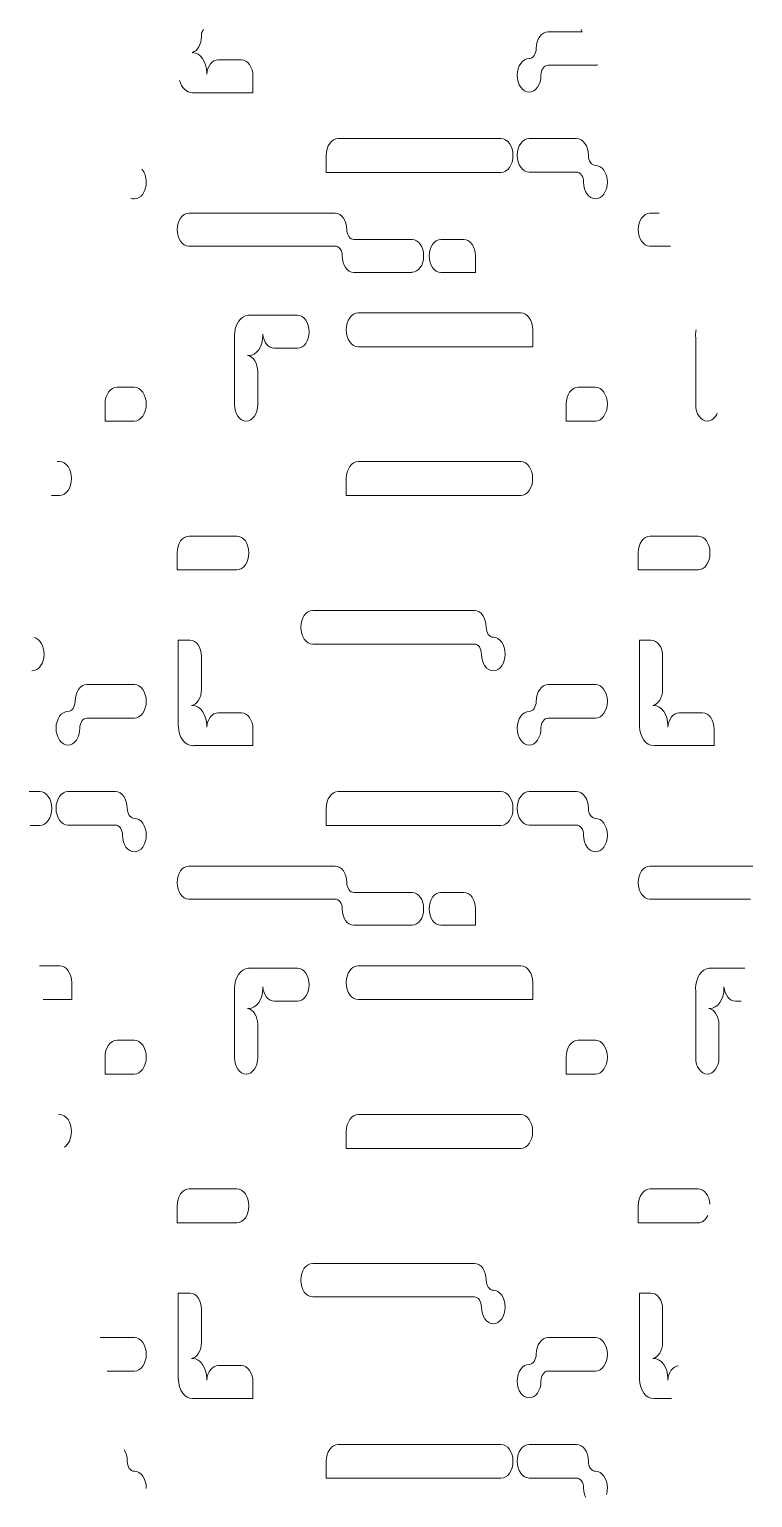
# Model space of a CAD drawing. Header units: inches. Extents: x 70 to 1671, y -1124 to -34.
# Drawn here: x 1459.6 to 1558.8, y -1114.3 to -913.1 of the extents above; entities that cross this region are included whole.
import ezdxf

# ---------------------------------------------------------------- set-up
doc = ezdxf.new("R2010")
doc.units = ezdxf.units.IN
doc.header["$MEASUREMENT"] = 0
doc.layers.add('creasing lines + designs', color=7, linetype='Continuous')

# ---------------------------------------------------------------- blocks, each defined once
blk = doc.blocks.new('block 5')
at = {"layer": 'creasing lines + designs', "color": 3, "lineweight": 5}
blk.add_lwpolyline([(1463.63, -1061.83), (1463.72, -1061.83)], dxfattribs=at)
for points, knots in [([(1483.47, -913.06), (1483.38, -913.25), (1483.29, -913.43), (1483.2, -913.62), (1483.2, -913.62), (1483.2, -914.03), (1483.2, -914.03), (1483.2, -915.12), (1482.67, -916), (1481.95, -916.22), (1481.95, -916.23), (1481.94, -916.24), (1481.93, -916.26), (1481.95, -916.26), (1481.96, -916.25), (1481.97, -916.25), (1483.04, -916.25), (1483.91, -917.49), (1483.91, -919), (1483.91, -919.07), (1483.91, -919.14), (1483.91, -919.21), (1483.91, -919.21), (1483.91, -919.21), (1483.91, -919.21), (1484.01, -918.09), (1484.67, -917.24), (1485.49, -917.24), (1485.49, -917.24), (1488.67, -917.24), (1488.67, -917.24), (1489.56, -917.24), (1490.26, -918.24), (1490.26, -919.49), (1490.26, -919.49), (1490.26, -921.74), (1490.26, -921.74), (1490.26, -921.74), (1485.82, -921.74), (1485.82, -921.74), (1485.82, -921.74), (1482.14, -921.74), (1482.14, -921.74), (1482.08, -921.75), (1482.03, -921.76), (1481.97, -921.76), (1481.16, -921.76), (1480.47, -921.05), (1480.18, -920.05)], [0, 0, 0, 0, 1, 1, 1, 2, 2, 2, 3, 3, 3, 4, 4, 4, 5, 5, 5, 6, 6, 6, 7, 7, 7, 8, 8, 8, 9, 9, 9, 10, 10, 10, 11, 11, 11, 12, 12, 12, 13, 13, 13, 14, 14, 14, 15, 15, 15, 16, 16, 16, 16]), ([(1537.59, -917.93), (1537.48, -917.96), (1537.37, -917.98), (1537.26, -917.98), (1537.26, -917.98), (1530.75, -917.98), (1530.75, -917.98), (1530.21, -917.98), (1529.77, -918.59), (1529.77, -919.36), (1529.77, -920.64), (1529.05, -921.66), (1528.15, -921.66), (1527.24, -921.66), (1526.52, -920.64), (1526.52, -919.36), (1526.52, -918.08), (1527.24, -917.06), (1528.15, -917.06), (1528.69, -917.06), (1529.12, -916.44), (1529.12, -915.68), (1529.12, -914.4), (1529.85, -913.38), (1530.75, -913.38), (1530.75, -913.38), (1535.42, -913.38), (1535.42, -913.38), (1535.37, -913.27), (1535.32, -913.17), (1535.27, -913.06)], [0, 0, 0, 0, 1, 1, 1, 2, 2, 2, 3, 3, 3, 4, 4, 4, 5, 5, 5, 6, 6, 6, 7, 7, 7, 8, 8, 8, 9, 9, 9, 10, 10, 10, 10]), ([(1501.96, -928.03), (1501.96, -928.03), (1524.29, -928.03), (1524.29, -928.03), (1525.2, -928.03), (1525.93, -929.06), (1525.93, -930.35), (1525.93, -931.64), (1525.2, -932.67), (1524.29, -932.67), (1524.29, -932.67), (1500.32, -932.67), (1500.32, -932.67), (1500.32, -932.67), (1500.32, -930.35), (1500.32, -930.35), (1500.32, -929.06), (1501.05, -928.03), (1501.96, -928.03)], [0, 0, 0, 0, 1, 1, 1, 2, 2, 2, 3, 3, 3, 4, 4, 4, 5, 5, 5, 6, 6, 6, 6]), ([(1528.15, -928.03), (1528.15, -928.03), (1534.65, -928.03), (1534.65, -928.03), (1535.56, -928.03), (1536.28, -929.05), (1536.28, -930.33), (1536.28, -931.1), (1536.71, -931.71), (1537.26, -931.71), (1538.16, -931.71), (1538.88, -932.73), (1538.88, -934.01), (1538.88, -935.29), (1538.16, -936.31), (1537.26, -936.31), (1536.35, -936.31), (1535.63, -935.29), (1535.63, -934.01), (1535.63, -933.25), (1535.2, -932.63), (1534.65, -932.63), (1534.65, -932.63), (1528.15, -932.63), (1528.15, -932.63), (1527.24, -932.63), (1526.52, -931.61), (1526.52, -930.33), (1526.52, -929.05), (1527.24, -928.03), (1528.15, -928.03)], [0, 0, 0, 0, 1, 1, 1, 2, 2, 2, 3, 3, 3, 4, 4, 4, 5, 5, 5, 6, 6, 6, 7, 7, 7, 8, 8, 8, 9, 9, 9, 10, 10, 10, 10]), ([(1475.03, -932.24), (1475.39, -932.66), (1475.62, -933.3), (1475.62, -934.01), (1475.62, -935.29), (1474.89, -936.31), (1473.99, -936.31), (1473.82, -936.31), (1473.67, -936.28), (1473.52, -936.22)], [0, 0, 0, 0, 1, 1, 1, 2, 2, 2, 3, 3, 3, 3]), ([(1481.45, -938.27), (1481.45, -938.27), (1501.55, -938.27), (1501.55, -938.27), (1502.44, -938.27), (1503.14, -939.27), (1503.14, -940.52), (1503.14, -941.27), (1503.57, -941.87), (1504.1, -941.87), (1504.1, -941.87), (1504.1, -941.88), (1504.1, -941.88), (1504.1, -941.88), (1504.1, -941.87), (1504.1, -941.87), (1504.1, -941.87), (1512.09, -941.87), (1512.09, -941.87), (1512.97, -941.87), (1513.68, -942.87), (1513.68, -944.12), (1513.68, -945.36), (1512.97, -946.36), (1512.09, -946.36), (1512.09, -946.36), (1512.08, -946.36), (1512.08, -946.36), (1512.08, -946.36), (1512.09, -946.37), (1512.09, -946.37), (1512.09, -946.37), (1504.1, -946.37), (1504.1, -946.37), (1503.21, -946.37), (1502.51, -945.37), (1502.51, -944.12), (1502.51, -943.37), (1502.08, -942.77), (1501.55, -942.77), (1501.55, -942.77), (1481.45, -942.77), (1481.45, -942.77), (1480.56, -942.77), (1479.86, -941.77), (1479.86, -940.52), (1479.86, -939.27), (1480.56, -938.27), (1481.45, -938.27)], [0, 0, 0, 0, 1, 1, 1, 2, 2, 2, 3, 3, 3, 4, 4, 4, 5, 5, 5, 6, 6, 6, 7, 7, 7, 8, 8, 8, 9, 9, 9, 10, 10, 10, 11, 11, 11, 12, 12, 12, 13, 13, 13, 14, 14, 14, 15, 15, 15, 16, 16, 16, 16]), ([(1547.55, -942.77), (1547.55, -942.77), (1544.71, -942.77), (1544.71, -942.77), (1543.83, -942.77), (1543.12, -941.77), (1543.12, -940.52), (1543.12, -939.27), (1543.83, -938.27), (1544.71, -938.27), (1544.71, -938.27), (1545.98, -938.27), (1545.98, -938.27)], [0, 0, 0, 0, 1, 1, 1, 2, 2, 2, 3, 3, 3, 4, 4, 4, 4]), ([(1514.44, -944.12), (1514.44, -942.87), (1515.14, -941.88), (1516.02, -941.88), (1516.02, -941.88), (1519.2, -941.88), (1519.2, -941.88), (1520.08, -941.88), (1520.78, -942.87), (1520.78, -944.12), (1520.78, -944.12), (1520.78, -946.37), (1520.78, -946.37), (1520.78, -946.37), (1516.02, -946.37), (1516.02, -946.37), (1515.14, -946.37), (1514.44, -945.37), (1514.44, -944.12)], [0, 0, 0, 0, 1, 1, 1, 2, 2, 2, 3, 3, 3, 4, 4, 4, 5, 5, 5, 6, 6, 6, 6]), ([(1527.01, -951.93), (1527.92, -951.93), (1528.65, -952.96), (1528.65, -954.25), (1528.65, -954.25), (1528.65, -956.56), (1528.65, -956.56), (1528.65, -956.56), (1504.69, -956.56), (1504.69, -956.56), (1503.78, -956.56), (1503.05, -955.53), (1503.05, -954.25), (1503.05, -952.96), (1503.78, -951.93), (1504.69, -951.93), (1504.69, -951.93), (1527.01, -951.93), (1527.01, -951.93)], [0, 0, 0, 0, 1, 1, 1, 2, 2, 2, 3, 3, 3, 4, 4, 4, 5, 5, 5, 6, 6, 6, 6]), ([(1491.62, -955.03), (1491.62, -956.55), (1490.75, -957.78), (1489.67, -957.78), (1489.62, -957.78), (1489.58, -957.77), (1489.53, -957.77), (1489.53, -957.77), (1489.53, -957.77), (1489.53, -957.77), (1490.32, -957.91), (1490.92, -958.85), (1490.92, -960.01), (1490.92, -960.01), (1490.92, -964.51), (1490.92, -964.51), (1490.92, -965.76), (1490.21, -966.76), (1489.33, -966.76), (1488.44, -966.76), (1487.74, -965.76), (1487.74, -964.51), (1487.74, -964.51), (1487.74, -960.47), (1487.74, -960.47), (1487.74, -960.47), (1487.74, -960.47), (1487.74, -960.47), (1487.74, -960.47), (1487.74, -955.27), (1487.74, -955.27), (1487.73, -955.19), (1487.73, -955.11), (1487.73, -955.03), (1487.73, -953.54), (1488.56, -952.34), (1489.6, -952.28), (1489.6, -952.28), (1489.6, -952.26), (1489.6, -952.26), (1489.6, -952.26), (1491.59, -952.26), (1491.59, -952.26), (1491.59, -952.26), (1493.69, -952.26), (1493.69, -952.26), (1493.69, -952.26), (1496.37, -952.26), (1496.37, -952.26), (1497.26, -952.26), (1497.96, -953.26), (1497.96, -954.52), (1497.96, -955.77), (1497.26, -956.77), (1496.37, -956.77), (1496.37, -956.77), (1493.19, -956.77), (1493.19, -956.77), (1492.38, -956.77), (1491.72, -955.93), (1491.61, -954.83), (1491.61, -954.83), (1491.61, -954.83), (1491.61, -954.83), (1491.61, -954.9), (1491.62, -954.96), (1491.62, -955.03)], [0, 0, 0, 0, 1, 1, 1, 2, 2, 2, 3, 3, 3, 4, 4, 4, 5, 5, 5, 6, 6, 6, 7, 7, 7, 8, 8, 8, 9, 9, 9, 10, 10, 10, 11, 11, 11, 12, 12, 12, 13, 13, 13, 14, 14, 14, 15, 15, 15, 16, 16, 16, 17, 17, 17, 18, 18, 18, 19, 19, 19, 20, 20, 20, 21, 21, 21, 22, 22, 22, 22]), ([(1553.95, -965.69), (1553.67, -966.34), (1553.17, -966.76), (1552.59, -966.76), (1551.71, -966.76), (1551, -965.76), (1551, -964.51), (1551, -964.51), (1551, -960.47), (1551, -960.47), (1551, -960.47), (1551, -960.47), (1551, -960.47), (1551, -960.47), (1551, -955.27), (1551, -955.27), (1551, -955.19), (1550.99, -955.11), (1550.99, -955.03), (1550.99, -954.75), (1551.02, -954.48), (1551.08, -954.23)], [0, 0, 0, 0, 1, 1, 1, 2, 2, 2, 3, 3, 3, 4, 4, 4, 5, 5, 5, 6, 6, 6, 7, 7, 7, 7]), ([(1473.98, -966.76), (1473.98, -966.76), (1469.97, -966.76), (1469.97, -966.76), (1469.97, -966.76), (1469.97, -964.44), (1469.97, -964.44), (1469.97, -963.16), (1470.7, -962.13), (1471.61, -962.13), (1471.61, -962.13), (1473.98, -962.13), (1473.98, -962.13), (1474.89, -962.13), (1475.62, -963.16), (1475.62, -964.44), (1475.62, -965.73), (1474.89, -966.76), (1473.98, -966.76)], [0, 0, 0, 0, 1, 1, 1, 2, 2, 2, 3, 3, 3, 4, 4, 4, 5, 5, 5, 6, 6, 6, 6]), ([(1537.24, -966.76), (1537.24, -966.76), (1533.23, -966.76), (1533.23, -966.76), (1533.23, -966.76), (1533.23, -964.44), (1533.23, -964.44), (1533.23, -963.16), (1533.96, -962.13), (1534.87, -962.13), (1534.87, -962.13), (1537.24, -962.13), (1537.24, -962.13), (1538.16, -962.13), (1538.88, -963.16), (1538.88, -964.44), (1538.88, -965.73), (1538.16, -966.76), (1537.24, -966.76)], [0, 0, 0, 0, 1, 1, 1, 2, 2, 2, 3, 3, 3, 4, 4, 4, 5, 5, 5, 6, 6, 6, 6]), ([(1463.42, -972.32), (1463.42, -972.32), (1463.72, -972.32), (1463.72, -972.32), (1464.64, -972.32), (1465.36, -973.35), (1465.36, -974.64), (1465.36, -975.93), (1464.64, -976.96), (1463.72, -976.96), (1463.72, -976.96), (1462.6, -976.96), (1462.6, -976.96)], [0, 0, 0, 0, 1, 1, 1, 2, 2, 2, 3, 3, 3, 4, 4, 4, 4]), ([(1528.63, -974.64), (1528.63, -975.93), (1527.9, -976.96), (1526.99, -976.96), (1526.99, -976.96), (1503.07, -976.96), (1503.07, -976.96), (1503.07, -976.96), (1503.07, -974.64), (1503.07, -974.64), (1503.07, -973.35), (1503.8, -972.32), (1504.71, -972.32), (1504.71, -972.32), (1526.99, -972.32), (1526.99, -972.32), (1527.9, -972.32), (1528.63, -973.35), (1528.63, -974.64)], [0, 0, 0, 0, 1, 1, 1, 2, 2, 2, 3, 3, 3, 4, 4, 4, 5, 5, 5, 6, 6, 6, 6]), ([(1481.5, -982.52), (1481.5, -982.52), (1488.05, -982.52), (1488.05, -982.52), (1488.97, -982.52), (1489.69, -983.55), (1489.69, -984.84), (1489.69, -986.13), (1488.97, -987.16), (1488.05, -987.16), (1488.05, -987.16), (1479.86, -987.16), (1479.86, -987.16), (1479.86, -987.16), (1479.86, -984.84), (1479.86, -984.84), (1479.86, -983.55), (1480.59, -982.52), (1481.5, -982.52)], [0, 0, 0, 0, 1, 1, 1, 2, 2, 2, 3, 3, 3, 4, 4, 4, 5, 5, 5, 6, 6, 6, 6]), ([(1544.76, -982.52), (1544.76, -982.52), (1551.32, -982.52), (1551.32, -982.52), (1552.23, -982.52), (1552.96, -983.55), (1552.96, -984.84), (1552.96, -986.13), (1552.23, -987.16), (1551.32, -987.16), (1551.32, -987.16), (1543.12, -987.16), (1543.12, -987.16), (1543.12, -987.16), (1543.12, -984.84), (1543.12, -984.84), (1543.12, -983.55), (1543.85, -982.52), (1544.76, -982.52)], [0, 0, 0, 0, 1, 1, 1, 2, 2, 2, 3, 3, 3, 4, 4, 4, 5, 5, 5, 6, 6, 6, 6]), ([(1498.46, -992.72), (1498.46, -992.72), (1520.64, -992.72), (1520.64, -992.72), (1521.54, -992.72), (1522.26, -993.74), (1522.26, -995.02), (1522.26, -995.79), (1522.7, -996.4), (1523.24, -996.4), (1524.14, -996.4), (1524.86, -997.42), (1524.86, -998.7), (1524.86, -999.98), (1524.14, -1001), (1523.24, -1001), (1522.33, -1001), (1521.61, -999.98), (1521.61, -998.7), (1521.61, -997.94), (1521.18, -997.32), (1520.64, -997.32), (1520.64, -997.32), (1498.46, -997.32), (1498.46, -997.32), (1497.55, -997.32), (1496.83, -996.3), (1496.83, -995.02), (1496.83, -993.74), (1497.55, -992.72), (1498.46, -992.72)], [0, 0, 0, 0, 1, 1, 1, 2, 2, 2, 3, 3, 3, 4, 4, 4, 5, 5, 5, 6, 6, 6, 7, 7, 7, 8, 8, 8, 9, 9, 9, 10, 10, 10, 10]), ([(1460.23, -996.43), (1461.01, -996.61), (1461.6, -997.55), (1461.6, -998.7), (1461.6, -999.98), (1460.88, -1001), (1459.97, -1001), (1459.96, -1001), (1459.94, -1001), (1459.93, -1001)], [0, 0, 0, 0, 1, 1, 1, 2, 2, 2, 3, 3, 3, 3]), ([(1480.02, -996.78), (1480.02, -996.78), (1481.61, -996.78), (1481.61, -996.78), (1482.49, -996.78), (1483.2, -997.79), (1483.2, -999.04), (1483.2, -999.04), (1483.2, -1003.54), (1483.2, -1003.54), (1483.2, -1004.69), (1482.61, -1005.62), (1481.83, -1005.77), (1481.83, -1005.77), (1481.83, -1005.77), (1481.83, -1005.77), (1481.88, -1005.77), (1481.92, -1005.76), (1481.97, -1005.76), (1483.04, -1005.76), (1483.91, -1006.99), (1483.91, -1008.51), (1483.91, -1008.58), (1483.91, -1008.65), (1483.91, -1008.71), (1483.91, -1008.71), (1483.91, -1008.71), (1483.91, -1008.71), (1484.01, -1007.6), (1484.67, -1006.75), (1485.49, -1006.75), (1485.49, -1006.75), (1488.67, -1006.75), (1488.67, -1006.75), (1489.56, -1006.75), (1490.26, -1007.75), (1490.26, -1009), (1490.26, -1009), (1490.26, -1011.25), (1490.26, -1011.25), (1490.26, -1011.25), (1485.82, -1011.25), (1485.82, -1011.25), (1485.82, -1011.25), (1482.14, -1011.25), (1482.14, -1011.25), (1482.08, -1011.26), (1482.03, -1011.26), (1481.97, -1011.26), (1480.92, -1011.26), (1480.07, -1010.09), (1480.03, -1008.62), (1480.03, -1008.62), (1480.02, -1008.61), (1480.02, -1008.61), (1480.02, -1008.61), (1480.02, -1003.54), (1480.02, -1003.54), (1480.02, -1003.54), (1480.02, -1002.83), (1480.02, -1002.83), (1480.02, -1002.83), (1480.02, -996.78), (1480.02, -996.78)], [0, 0, 0, 0, 1, 1, 1, 2, 2, 2, 3, 3, 3, 4, 4, 4, 5, 5, 5, 6, 6, 6, 7, 7, 7, 8, 8, 8, 9, 9, 9, 10, 10, 10, 11, 11, 11, 12, 12, 12, 13, 13, 13, 14, 14, 14, 15, 15, 15, 16, 16, 16, 17, 17, 17, 18, 18, 18, 19, 19, 19, 20, 20, 20, 21, 21, 21, 21]), ([(1553.53, -1009), (1553.53, -1009), (1553.53, -1011.25), (1553.53, -1011.25), (1553.53, -1011.25), (1549.08, -1011.25), (1549.08, -1011.25), (1549.08, -1011.25), (1545.4, -1011.25), (1545.4, -1011.25), (1545.35, -1011.26), (1545.29, -1011.26), (1545.24, -1011.26), (1544.19, -1011.26), (1543.34, -1010.09), (1543.3, -1008.62), (1543.3, -1008.62), (1543.28, -1008.61), (1543.28, -1008.61), (1543.28, -1008.61), (1543.28, -1003.54), (1543.28, -1003.54), (1543.28, -1003.54), (1543.28, -1002.83), (1543.28, -1002.83), (1543.28, -1002.83), (1543.28, -996.78), (1543.28, -996.78), (1543.28, -996.78), (1544.87, -996.78), (1544.87, -996.78), (1545.76, -996.78), (1546.47, -997.79), (1546.47, -999.04), (1546.47, -999.04), (1546.47, -1003.54), (1546.47, -1003.54), (1546.47, -1004.69), (1545.87, -1005.62), (1545.1, -1005.77), (1545.1, -1005.77), (1545.1, -1005.77), (1545.1, -1005.77), (1545.14, -1005.77), (1545.19, -1005.76), (1545.24, -1005.76), (1546.31, -1005.76), (1547.18, -1006.99), (1547.18, -1008.51), (1547.18, -1008.58), (1547.18, -1008.65), (1547.17, -1008.71), (1547.17, -1008.71), (1547.18, -1008.71), (1547.18, -1008.71), (1547.27, -1007.6), (1547.94, -1006.75), (1548.75, -1006.75), (1548.75, -1006.75), (1551.94, -1006.75), (1551.94, -1006.75), (1552.82, -1006.75), (1553.53, -1007.75), (1553.53, -1009)], [0, 0, 0, 0, 1, 1, 1, 2, 2, 2, 3, 3, 3, 4, 4, 4, 5, 5, 5, 6, 6, 6, 7, 7, 7, 8, 8, 8, 9, 9, 9, 10, 10, 10, 11, 11, 11, 12, 12, 12, 13, 13, 13, 14, 14, 14, 15, 15, 15, 16, 16, 16, 17, 17, 17, 18, 18, 18, 19, 19, 19, 20, 20, 20, 21, 21, 21, 21]), ([(1473.99, -1007.49), (1473.99, -1007.49), (1467.48, -1007.49), (1467.48, -1007.49), (1466.94, -1007.49), (1466.51, -1008.1), (1466.51, -1008.87), (1466.51, -1010.14), (1465.79, -1011.17), (1464.88, -1011.17), (1463.98, -1011.17), (1463.25, -1010.14), (1463.25, -1008.87), (1463.25, -1007.59), (1463.98, -1006.56), (1464.88, -1006.56), (1465.42, -1006.56), (1465.86, -1005.95), (1465.86, -1005.18), (1465.86, -1003.91), (1466.58, -1002.88), (1467.48, -1002.88), (1467.48, -1002.88), (1473.99, -1002.88), (1473.99, -1002.88), (1474.89, -1002.88), (1475.62, -1003.91), (1475.62, -1005.18), (1475.62, -1006.46), (1474.89, -1007.49), (1473.99, -1007.49)], [0, 0, 0, 0, 1, 1, 1, 2, 2, 2, 3, 3, 3, 4, 4, 4, 5, 5, 5, 6, 6, 6, 7, 7, 7, 8, 8, 8, 9, 9, 9, 10, 10, 10, 10]), ([(1537.26, -1007.49), (1537.26, -1007.49), (1530.75, -1007.49), (1530.75, -1007.49), (1530.21, -1007.49), (1529.77, -1008.1), (1529.77, -1008.87), (1529.77, -1010.14), (1529.05, -1011.17), (1528.15, -1011.17), (1527.24, -1011.17), (1526.52, -1010.14), (1526.52, -1008.87), (1526.52, -1007.59), (1527.24, -1006.56), (1528.15, -1006.56), (1528.69, -1006.56), (1529.12, -1005.95), (1529.12, -1005.18), (1529.12, -1003.91), (1529.85, -1002.88), (1530.75, -1002.88), (1530.75, -1002.88), (1537.26, -1002.88), (1537.26, -1002.88), (1538.16, -1002.88), (1538.88, -1003.91), (1538.88, -1005.18), (1538.88, -1006.46), (1538.16, -1007.49), (1537.26, -1007.49)], [0, 0, 0, 0, 1, 1, 1, 2, 2, 2, 3, 3, 3, 4, 4, 4, 5, 5, 5, 6, 6, 6, 7, 7, 7, 8, 8, 8, 9, 9, 9, 10, 10, 10, 10]), ([(1459.58, -1017.54), (1459.58, -1017.54), (1461.02, -1017.54), (1461.02, -1017.54), (1461.93, -1017.54), (1462.66, -1018.57), (1462.66, -1019.86), (1462.66, -1021.15), (1461.93, -1022.18), (1461.02, -1022.18), (1461.02, -1022.18), (1459.69, -1022.18), (1459.69, -1022.18)], [0, 0, 0, 0, 1, 1, 1, 2, 2, 2, 3, 3, 3, 4, 4, 4, 4]), ([(1473.99, -1025.82), (1473.09, -1025.82), (1472.36, -1024.8), (1472.36, -1023.52), (1472.36, -1022.75), (1471.93, -1022.14), (1471.39, -1022.14), (1471.39, -1022.14), (1464.88, -1022.14), (1464.88, -1022.14), (1463.98, -1022.14), (1463.25, -1021.12), (1463.25, -1019.84), (1463.25, -1018.56), (1463.98, -1017.54), (1464.88, -1017.54), (1464.88, -1017.54), (1471.39, -1017.54), (1471.39, -1017.54), (1472.29, -1017.54), (1473.01, -1018.56), (1473.01, -1019.84), (1473.01, -1020.61), (1473.45, -1021.22), (1473.99, -1021.22), (1474.89, -1021.22), (1475.62, -1022.24), (1475.62, -1023.52), (1475.62, -1024.8), (1474.89, -1025.82), (1473.99, -1025.82)], [0, 0, 0, 0, 1, 1, 1, 2, 2, 2, 3, 3, 3, 4, 4, 4, 5, 5, 5, 6, 6, 6, 7, 7, 7, 8, 8, 8, 9, 9, 9, 10, 10, 10, 10]), ([(1501.96, -1017.54), (1501.96, -1017.54), (1524.29, -1017.54), (1524.29, -1017.54), (1525.2, -1017.54), (1525.93, -1018.57), (1525.93, -1019.86), (1525.93, -1021.15), (1525.2, -1022.18), (1524.29, -1022.18), (1524.29, -1022.18), (1500.32, -1022.18), (1500.32, -1022.18), (1500.32, -1022.18), (1500.32, -1019.86), (1500.32, -1019.86), (1500.32, -1018.57), (1501.05, -1017.54), (1501.96, -1017.54)], [0, 0, 0, 0, 1, 1, 1, 2, 2, 2, 3, 3, 3, 4, 4, 4, 5, 5, 5, 6, 6, 6, 6]), ([(1537.26, -1025.82), (1536.35, -1025.82), (1535.63, -1024.8), (1535.63, -1023.52), (1535.63, -1022.75), (1535.2, -1022.14), (1534.65, -1022.14), (1534.65, -1022.14), (1528.15, -1022.14), (1528.15, -1022.14), (1527.24, -1022.14), (1526.52, -1021.12), (1526.52, -1019.84), (1526.52, -1018.56), (1527.24, -1017.54), (1528.15, -1017.54), (1528.15, -1017.54), (1534.65, -1017.54), (1534.65, -1017.54), (1535.56, -1017.54), (1536.28, -1018.56), (1536.28, -1019.84), (1536.28, -1020.61), (1536.71, -1021.22), (1537.26, -1021.22), (1538.16, -1021.22), (1538.88, -1022.24), (1538.88, -1023.52), (1538.88, -1024.8), (1538.16, -1025.82), (1537.26, -1025.82)], [0, 0, 0, 0, 1, 1, 1, 2, 2, 2, 3, 3, 3, 4, 4, 4, 5, 5, 5, 6, 6, 6, 7, 7, 7, 8, 8, 8, 9, 9, 9, 10, 10, 10, 10]), ([(1481.45, -1027.78), (1481.45, -1027.78), (1501.55, -1027.78), (1501.55, -1027.78), (1502.44, -1027.78), (1503.14, -1028.78), (1503.14, -1030.03), (1503.14, -1030.78), (1503.57, -1031.38), (1504.1, -1031.38), (1504.1, -1031.38), (1504.1, -1031.38), (1504.1, -1031.38), (1504.1, -1031.38), (1504.1, -1031.38), (1504.1, -1031.38), (1504.1, -1031.38), (1512.09, -1031.38), (1512.09, -1031.38), (1512.97, -1031.38), (1513.68, -1032.38), (1513.68, -1033.62), (1513.68, -1034.87), (1512.97, -1035.87), (1512.09, -1035.87), (1512.09, -1035.87), (1512.08, -1035.87), (1512.08, -1035.87), (1512.08, -1035.87), (1512.09, -1035.87), (1512.09, -1035.87), (1512.09, -1035.87), (1504.1, -1035.87), (1504.1, -1035.87), (1503.21, -1035.87), (1502.51, -1034.87), (1502.51, -1033.63), (1502.51, -1032.88), (1502.08, -1032.28), (1501.55, -1032.28), (1501.55, -1032.28), (1481.45, -1032.28), (1481.45, -1032.28), (1480.56, -1032.28), (1479.86, -1031.28), (1479.86, -1030.03), (1479.86, -1028.78), (1480.56, -1027.78), (1481.45, -1027.78)], [0, 0, 0, 0, 1, 1, 1, 2, 2, 2, 3, 3, 3, 4, 4, 4, 5, 5, 5, 6, 6, 6, 7, 7, 7, 8, 8, 8, 9, 9, 9, 10, 10, 10, 11, 11, 11, 12, 12, 12, 13, 13, 13, 14, 14, 14, 15, 15, 15, 16, 16, 16, 16]), ([(1558.54, -1032.28), (1558.54, -1032.28), (1544.71, -1032.28), (1544.71, -1032.28), (1543.83, -1032.28), (1543.12, -1031.28), (1543.12, -1030.03), (1543.12, -1028.78), (1543.83, -1027.78), (1544.71, -1027.78), (1544.71, -1027.78), (1558.82, -1027.78), (1558.82, -1027.78)], [0, 0, 0, 0, 1, 1, 1, 2, 2, 2, 3, 3, 3, 4, 4, 4, 4]), ([(1516.02, -1031.38), (1516.02, -1031.38), (1519.2, -1031.38), (1519.2, -1031.38), (1520.08, -1031.38), (1520.78, -1032.38), (1520.78, -1033.63), (1520.78, -1033.63), (1520.78, -1035.87), (1520.78, -1035.87), (1520.78, -1035.87), (1516.02, -1035.87), (1516.02, -1035.87), (1515.14, -1035.87), (1514.44, -1034.88), (1514.44, -1033.63), (1514.44, -1032.38), (1515.14, -1031.38), (1516.02, -1031.38)], [0, 0, 0, 0, 1, 1, 1, 2, 2, 2, 3, 3, 3, 4, 4, 4, 5, 5, 5, 6, 6, 6, 6]), ([(1460.97, -1041.43), (1460.97, -1041.43), (1463.75, -1041.43), (1463.75, -1041.43), (1464.66, -1041.43), (1465.39, -1042.46), (1465.39, -1043.75), (1465.39, -1043.75), (1465.39, -1046.07), (1465.39, -1046.07), (1465.39, -1046.07), (1461.47, -1046.07), (1461.47, -1046.07)], [0, 0, 0, 0, 1, 1, 1, 2, 2, 2, 3, 3, 3, 4, 4, 4, 4]), ([(1493.19, -1046.27), (1492.38, -1046.27), (1491.72, -1045.44), (1491.61, -1044.34), (1491.61, -1044.34), (1491.61, -1044.34), (1491.61, -1044.34), (1491.61, -1044.4), (1491.62, -1044.47), (1491.62, -1044.53), (1491.62, -1046.05), (1490.75, -1047.29), (1489.67, -1047.29), (1489.62, -1047.29), (1489.58, -1047.28), (1489.53, -1047.28), (1489.53, -1047.28), (1489.53, -1047.28), (1489.53, -1047.28), (1490.32, -1047.42), (1490.92, -1048.36), (1490.92, -1049.51), (1490.92, -1049.51), (1490.92, -1054.02), (1490.92, -1054.02), (1490.92, -1055.27), (1490.21, -1056.27), (1489.33, -1056.27), (1488.44, -1056.27), (1487.74, -1055.27), (1487.74, -1054.02), (1487.74, -1054.02), (1487.74, -1049.98), (1487.74, -1049.98), (1487.74, -1049.98), (1487.74, -1049.98), (1487.74, -1049.98), (1487.74, -1049.98), (1487.74, -1044.77), (1487.74, -1044.77), (1487.73, -1044.69), (1487.73, -1044.62), (1487.73, -1044.53), (1487.73, -1043.05), (1488.56, -1041.85), (1489.6, -1041.79), (1489.6, -1041.79), (1489.6, -1041.77), (1489.6, -1041.77), (1489.6, -1041.77), (1491.59, -1041.77), (1491.59, -1041.77), (1491.59, -1041.77), (1493.69, -1041.77), (1493.69, -1041.77), (1493.69, -1041.77), (1496.37, -1041.77), (1496.37, -1041.77), (1497.26, -1041.77), (1497.96, -1042.77), (1497.96, -1044.02), (1497.96, -1045.27), (1497.26, -1046.27), (1496.37, -1046.27), (1496.37, -1046.27), (1493.19, -1046.27), (1493.19, -1046.27)], [0, 0, 0, 0, 1, 1, 1, 2, 2, 2, 3, 3, 3, 4, 4, 4, 5, 5, 5, 6, 6, 6, 7, 7, 7, 8, 8, 8, 9, 9, 9, 10, 10, 10, 11, 11, 11, 12, 12, 12, 13, 13, 13, 14, 14, 14, 15, 15, 15, 16, 16, 16, 17, 17, 17, 18, 18, 18, 19, 19, 19, 20, 20, 20, 21, 21, 21, 22, 22, 22, 22]), ([(1527.01, -1041.43), (1527.92, -1041.43), (1528.65, -1042.46), (1528.65, -1043.75), (1528.65, -1043.75), (1528.65, -1046.07), (1528.65, -1046.07), (1528.65, -1046.07), (1504.69, -1046.07), (1504.69, -1046.07), (1503.78, -1046.07), (1503.05, -1045.04), (1503.05, -1043.75), (1503.05, -1042.46), (1503.78, -1041.43), (1504.69, -1041.43), (1504.69, -1041.43), (1527.01, -1041.43), (1527.01, -1041.43)], [0, 0, 0, 0, 1, 1, 1, 2, 2, 2, 3, 3, 3, 4, 4, 4, 5, 5, 5, 6, 6, 6, 6]), ([(1557.25, -1046.27), (1557.25, -1046.27), (1556.45, -1046.27), (1556.45, -1046.27), (1555.64, -1046.27), (1554.99, -1045.44), (1554.88, -1044.34), (1554.88, -1044.34), (1554.88, -1044.34), (1554.88, -1044.34), (1554.88, -1044.4), (1554.88, -1044.47), (1554.88, -1044.53), (1554.88, -1046.05), (1554.01, -1047.29), (1552.94, -1047.29), (1552.89, -1047.29), (1552.84, -1047.28), (1552.8, -1047.28), (1552.8, -1047.28), (1552.8, -1047.28), (1552.8, -1047.28), (1553.58, -1047.42), (1554.19, -1048.36), (1554.19, -1049.51), (1554.19, -1049.51), (1554.19, -1054.02), (1554.19, -1054.02), (1554.19, -1055.27), (1553.48, -1056.27), (1552.59, -1056.27), (1551.71, -1056.27), (1551, -1055.27), (1551, -1054.02), (1551, -1054.02), (1551, -1049.98), (1551, -1049.98), (1551, -1049.98), (1551, -1049.98), (1551, -1049.98), (1551, -1049.98), (1551, -1044.77), (1551, -1044.77), (1551, -1044.69), (1550.99, -1044.62), (1550.99, -1044.53), (1550.99, -1043.05), (1551.82, -1041.85), (1552.86, -1041.79), (1552.86, -1041.79), (1552.87, -1041.77), (1552.87, -1041.77), (1552.87, -1041.77), (1554.86, -1041.77), (1554.86, -1041.77), (1554.86, -1041.77), (1556.96, -1041.77), (1556.96, -1041.77), (1556.96, -1041.77), (1557.73, -1041.77), (1557.73, -1041.77)], [0, 0, 0, 0, 1, 1, 1, 2, 2, 2, 3, 3, 3, 4, 4, 4, 5, 5, 5, 6, 6, 6, 7, 7, 7, 8, 8, 8, 9, 9, 9, 10, 10, 10, 11, 11, 11, 12, 12, 12, 13, 13, 13, 14, 14, 14, 15, 15, 15, 16, 16, 16, 17, 17, 17, 18, 18, 18, 19, 19, 19, 20, 20, 20, 20]), ([(1473.98, -1056.27), (1473.98, -1056.27), (1469.97, -1056.27), (1469.97, -1056.27), (1469.97, -1056.27), (1469.97, -1053.95), (1469.97, -1053.95), (1469.97, -1052.66), (1470.7, -1051.63), (1471.61, -1051.63), (1471.61, -1051.63), (1473.98, -1051.63), (1473.98, -1051.63), (1474.89, -1051.63), (1475.62, -1052.66), (1475.62, -1053.95), (1475.62, -1055.24), (1474.89, -1056.27), (1473.98, -1056.27)], [0, 0, 0, 0, 1, 1, 1, 2, 2, 2, 3, 3, 3, 4, 4, 4, 5, 5, 5, 6, 6, 6, 6]), ([(1537.24, -1056.27), (1537.24, -1056.27), (1533.23, -1056.27), (1533.23, -1056.27), (1533.23, -1056.27), (1533.23, -1053.95), (1533.23, -1053.95), (1533.23, -1052.66), (1533.96, -1051.63), (1534.87, -1051.63), (1534.87, -1051.63), (1537.24, -1051.63), (1537.24, -1051.63), (1538.16, -1051.63), (1538.88, -1052.66), (1538.88, -1053.95), (1538.88, -1055.24), (1538.16, -1056.27), (1537.24, -1056.27)], [0, 0, 0, 0, 1, 1, 1, 2, 2, 2, 3, 3, 3, 4, 4, 4, 5, 5, 5, 6, 6, 6, 6]), ([(1463.72, -1061.83), (1464.64, -1061.83), (1465.36, -1062.86), (1465.36, -1064.15), (1465.36, -1065.12), (1464.95, -1065.94), (1464.36, -1066.29)], [0, 0, 0, 0, 1, 1, 1, 2, 2, 2, 2]), ([(1503.07, -1066.47), (1503.07, -1066.47), (1503.07, -1064.15), (1503.07, -1064.15), (1503.07, -1062.86), (1503.8, -1061.83), (1504.71, -1061.83), (1504.71, -1061.83), (1526.99, -1061.83), (1526.99, -1061.83), (1527.9, -1061.83), (1528.63, -1062.86), (1528.63, -1064.15), (1528.63, -1065.44), (1527.9, -1066.47), (1526.99, -1066.47), (1526.99, -1066.47), (1503.07, -1066.47), (1503.07, -1066.47)], [0, 0, 0, 0, 1, 1, 1, 2, 2, 2, 3, 3, 3, 4, 4, 4, 5, 5, 5, 6, 6, 6, 6]), ([(1481.5, -1072.03), (1481.5, -1072.03), (1488.05, -1072.03), (1488.05, -1072.03), (1488.97, -1072.03), (1489.69, -1073.06), (1489.69, -1074.35), (1489.69, -1075.64), (1488.97, -1076.67), (1488.05, -1076.67), (1488.05, -1076.67), (1479.86, -1076.67), (1479.86, -1076.67), (1479.86, -1076.67), (1479.86, -1074.35), (1479.86, -1074.35), (1479.86, -1073.06), (1480.59, -1072.03), (1481.5, -1072.03)], [0, 0, 0, 0, 1, 1, 1, 2, 2, 2, 3, 3, 3, 4, 4, 4, 5, 5, 5, 6, 6, 6, 6]), ([(1552.66, -1075.68), (1552.37, -1076.28), (1551.88, -1076.67), (1551.32, -1076.67), (1551.32, -1076.67), (1543.12, -1076.67), (1543.12, -1076.67), (1543.12, -1076.67), (1543.12, -1074.35), (1543.12, -1074.35), (1543.12, -1073.06), (1543.85, -1072.03), (1544.76, -1072.03), (1544.76, -1072.03), (1551.32, -1072.03), (1551.32, -1072.03), (1552.18, -1072.03), (1552.87, -1072.94), (1552.95, -1074.12)], [0, 0, 0, 0, 1, 1, 1, 2, 2, 2, 3, 3, 3, 4, 4, 4, 5, 5, 5, 6, 6, 6, 6]), ([(1496.83, -1084.53), (1496.83, -1083.25), (1497.55, -1082.23), (1498.46, -1082.23), (1498.46, -1082.23), (1520.64, -1082.23), (1520.64, -1082.23), (1521.54, -1082.23), (1522.26, -1083.25), (1522.26, -1084.53), (1522.26, -1085.29), (1522.7, -1085.91), (1523.24, -1085.91), (1524.14, -1085.91), (1524.86, -1086.93), (1524.86, -1088.21), (1524.86, -1089.49), (1524.14, -1090.51), (1523.24, -1090.51), (1522.33, -1090.51), (1521.61, -1089.49), (1521.61, -1088.21), (1521.61, -1087.44), (1521.18, -1086.83), (1520.64, -1086.83), (1520.64, -1086.83), (1498.46, -1086.83), (1498.46, -1086.83), (1497.55, -1086.83), (1496.83, -1085.81), (1496.83, -1084.53)], [0, 0, 0, 0, 1, 1, 1, 2, 2, 2, 3, 3, 3, 4, 4, 4, 5, 5, 5, 6, 6, 6, 7, 7, 7, 8, 8, 8, 9, 9, 9, 10, 10, 10, 10]), ([(1490.26, -1100.76), (1490.26, -1100.76), (1485.82, -1100.76), (1485.82, -1100.76), (1485.82, -1100.76), (1482.14, -1100.76), (1482.14, -1100.76), (1482.08, -1100.77), (1482.03, -1100.77), (1481.97, -1100.77), (1480.92, -1100.77), (1480.07, -1099.6), (1480.03, -1098.13), (1480.03, -1098.13), (1480.02, -1098.12), (1480.02, -1098.12), (1480.02, -1098.12), (1480.02, -1093.05), (1480.02, -1093.05), (1480.02, -1093.05), (1480.02, -1092.33), (1480.02, -1092.33), (1480.02, -1092.33), (1480.02, -1086.29), (1480.02, -1086.29), (1480.02, -1086.29), (1481.61, -1086.29), (1481.61, -1086.29), (1482.49, -1086.29), (1483.2, -1087.29), (1483.2, -1088.54), (1483.2, -1088.54), (1483.2, -1093.05), (1483.2, -1093.05), (1483.2, -1094.19), (1482.61, -1095.12), (1481.83, -1095.28), (1481.83, -1095.28), (1481.83, -1095.28), (1481.83, -1095.28), (1481.88, -1095.27), (1481.92, -1095.27), (1481.97, -1095.27), (1483.04, -1095.27), (1483.91, -1096.5), (1483.91, -1098.02), (1483.91, -1098.09), (1483.91, -1098.15), (1483.91, -1098.22), (1483.91, -1098.22), (1483.91, -1098.22), (1483.91, -1098.22), (1484.01, -1097.11), (1484.67, -1096.25), (1485.49, -1096.25), (1485.49, -1096.25), (1488.67, -1096.25), (1488.67, -1096.25), (1489.56, -1096.25), (1490.26, -1097.26), (1490.26, -1098.51), (1490.26, -1098.51), (1490.26, -1100.76), (1490.26, -1100.76)], [0, 0, 0, 0, 1, 1, 1, 2, 2, 2, 3, 3, 3, 4, 4, 4, 5, 5, 5, 6, 6, 6, 7, 7, 7, 8, 8, 8, 9, 9, 9, 10, 10, 10, 11, 11, 11, 12, 12, 12, 13, 13, 13, 14, 14, 14, 15, 15, 15, 16, 16, 16, 17, 17, 17, 18, 18, 18, 19, 19, 19, 20, 20, 20, 21, 21, 21, 21]), ([(1547.67, -1100.76), (1547.67, -1100.76), (1545.4, -1100.76), (1545.4, -1100.76), (1545.35, -1100.77), (1545.29, -1100.77), (1545.24, -1100.77), (1544.19, -1100.77), (1543.34, -1099.6), (1543.3, -1098.13), (1543.3, -1098.13), (1543.28, -1098.12), (1543.28, -1098.12), (1543.28, -1098.12), (1543.28, -1093.05), (1543.28, -1093.05), (1543.28, -1093.05), (1543.28, -1092.33), (1543.28, -1092.33), (1543.28, -1092.33), (1543.28, -1086.29), (1543.28, -1086.29), (1543.28, -1086.29), (1544.87, -1086.29), (1544.87, -1086.29), (1545.76, -1086.29), (1546.47, -1087.29), (1546.47, -1088.54), (1546.47, -1088.54), (1546.47, -1093.05), (1546.47, -1093.05), (1546.47, -1094.19), (1545.87, -1095.12), (1545.1, -1095.28), (1545.1, -1095.28), (1545.1, -1095.28), (1545.1, -1095.28), (1545.14, -1095.27), (1545.19, -1095.27), (1545.24, -1095.27), (1546.31, -1095.27), (1547.18, -1096.5), (1547.18, -1098.02), (1547.18, -1098.09), (1547.18, -1098.15), (1547.17, -1098.22), (1547.17, -1098.22), (1547.18, -1098.22), (1547.18, -1098.22), (1547.27, -1097.17), (1547.87, -1096.35), (1548.63, -1096.27)], [0, 0, 0, 0, 1, 1, 1, 2, 2, 2, 3, 3, 3, 4, 4, 4, 5, 5, 5, 6, 6, 6, 7, 7, 7, 8, 8, 8, 9, 9, 9, 10, 10, 10, 11, 11, 11, 12, 12, 12, 13, 13, 13, 14, 14, 14, 15, 15, 15, 16, 16, 16, 17, 17, 17, 17]), ([(1469.3, -1092.39), (1469.3, -1092.39), (1473.99, -1092.39), (1473.99, -1092.39), (1474.89, -1092.39), (1475.62, -1093.41), (1475.62, -1094.69), (1475.62, -1095.97), (1474.89, -1096.99), (1473.99, -1096.99), (1473.99, -1096.99), (1470.26, -1096.99), (1470.26, -1096.99)], [0, 0, 0, 0, 1, 1, 1, 2, 2, 2, 3, 3, 3, 4, 4, 4, 4]), ([(1537.26, -1096.99), (1537.26, -1096.99), (1530.75, -1096.99), (1530.75, -1096.99), (1530.21, -1096.99), (1529.77, -1097.61), (1529.77, -1098.37), (1529.77, -1099.65), (1529.05, -1100.67), (1528.15, -1100.67), (1527.24, -1100.67), (1526.52, -1099.65), (1526.52, -1098.37), (1526.52, -1097.09), (1527.24, -1096.07), (1528.15, -1096.07), (1528.69, -1096.07), (1529.12, -1095.46), (1529.12, -1094.69), (1529.12, -1093.41), (1529.85, -1092.39), (1530.75, -1092.39), (1530.75, -1092.39), (1537.26, -1092.39), (1537.26, -1092.39), (1538.16, -1092.39), (1538.88, -1093.41), (1538.88, -1094.69), (1538.88, -1095.97), (1538.16, -1096.99), (1537.26, -1096.99)], [0, 0, 0, 0, 1, 1, 1, 2, 2, 2, 3, 3, 3, 4, 4, 4, 5, 5, 5, 6, 6, 6, 7, 7, 7, 8, 8, 8, 9, 9, 9, 10, 10, 10, 10]), ([(1472.59, -1107.79), (1472.85, -1108.2), (1473.01, -1108.74), (1473.01, -1109.35), (1473.01, -1110.11), (1473.45, -1110.73), (1473.99, -1110.73), (1474.89, -1110.73), (1475.62, -1111.75), (1475.62, -1113.03), (1475.62, -1113.05), (1475.62, -1113.07), (1475.61, -1113.09)], [0, 0, 0, 0, 1, 1, 1, 2, 2, 2, 3, 3, 3, 4, 4, 4, 4]), ([(1524.29, -1111.68), (1524.29, -1111.68), (1500.32, -1111.68), (1500.32, -1111.68), (1500.32, -1111.68), (1500.32, -1109.36), (1500.32, -1109.36), (1500.32, -1108.08), (1501.05, -1107.05), (1501.96, -1107.05), (1501.96, -1107.05), (1524.29, -1107.05), (1524.29, -1107.05), (1525.2, -1107.05), (1525.93, -1108.08), (1525.93, -1109.36), (1525.93, -1110.65), (1525.2, -1111.68), (1524.29, -1111.68)], [0, 0, 0, 0, 1, 1, 1, 2, 2, 2, 3, 3, 3, 4, 4, 4, 5, 5, 5, 6, 6, 6, 6]), ([(1535.92, -1114.34), (1535.74, -1113.97), (1535.63, -1113.52), (1535.63, -1113.03), (1535.63, -1112.26), (1535.2, -1111.65), (1534.65, -1111.65), (1534.65, -1111.65), (1528.15, -1111.65), (1528.15, -1111.65), (1527.24, -1111.65), (1526.52, -1110.63), (1526.52, -1109.35), (1526.52, -1108.07), (1527.24, -1107.05), (1528.15, -1107.05), (1528.15, -1107.05), (1534.65, -1107.05), (1534.65, -1107.05), (1535.56, -1107.05), (1536.28, -1108.07), (1536.28, -1109.35), (1536.28, -1110.11), (1536.71, -1110.73), (1537.26, -1110.73), (1538.16, -1110.73), (1538.88, -1111.75), (1538.88, -1113.03), (1538.88, -1113.34), (1538.84, -1113.64), (1538.76, -1113.91)], [0, 0, 0, 0, 1, 1, 1, 2, 2, 2, 3, 3, 3, 4, 4, 4, 5, 5, 5, 6, 6, 6, 7, 7, 7, 8, 8, 8, 9, 9, 9, 10, 10, 10, 10])]:
    blk.add_open_spline(points, degree=3, knots=knots, dxfattribs=at)
blk.add_open_spline([(1464.36, -1066.29), (1464.36, -1066.29), (1464.36, -1066.3), (1464.36, -1066.3)], degree=3, dxfattribs=at)

msp = doc.modelspace()

# ---------------------------------------------------------------- block references
at = {"layer": 'creasing lines + designs'}
msp.add_blockref('block 5', (0, 0), dxfattribs=at)

doc.saveas('drawing.dxf')
